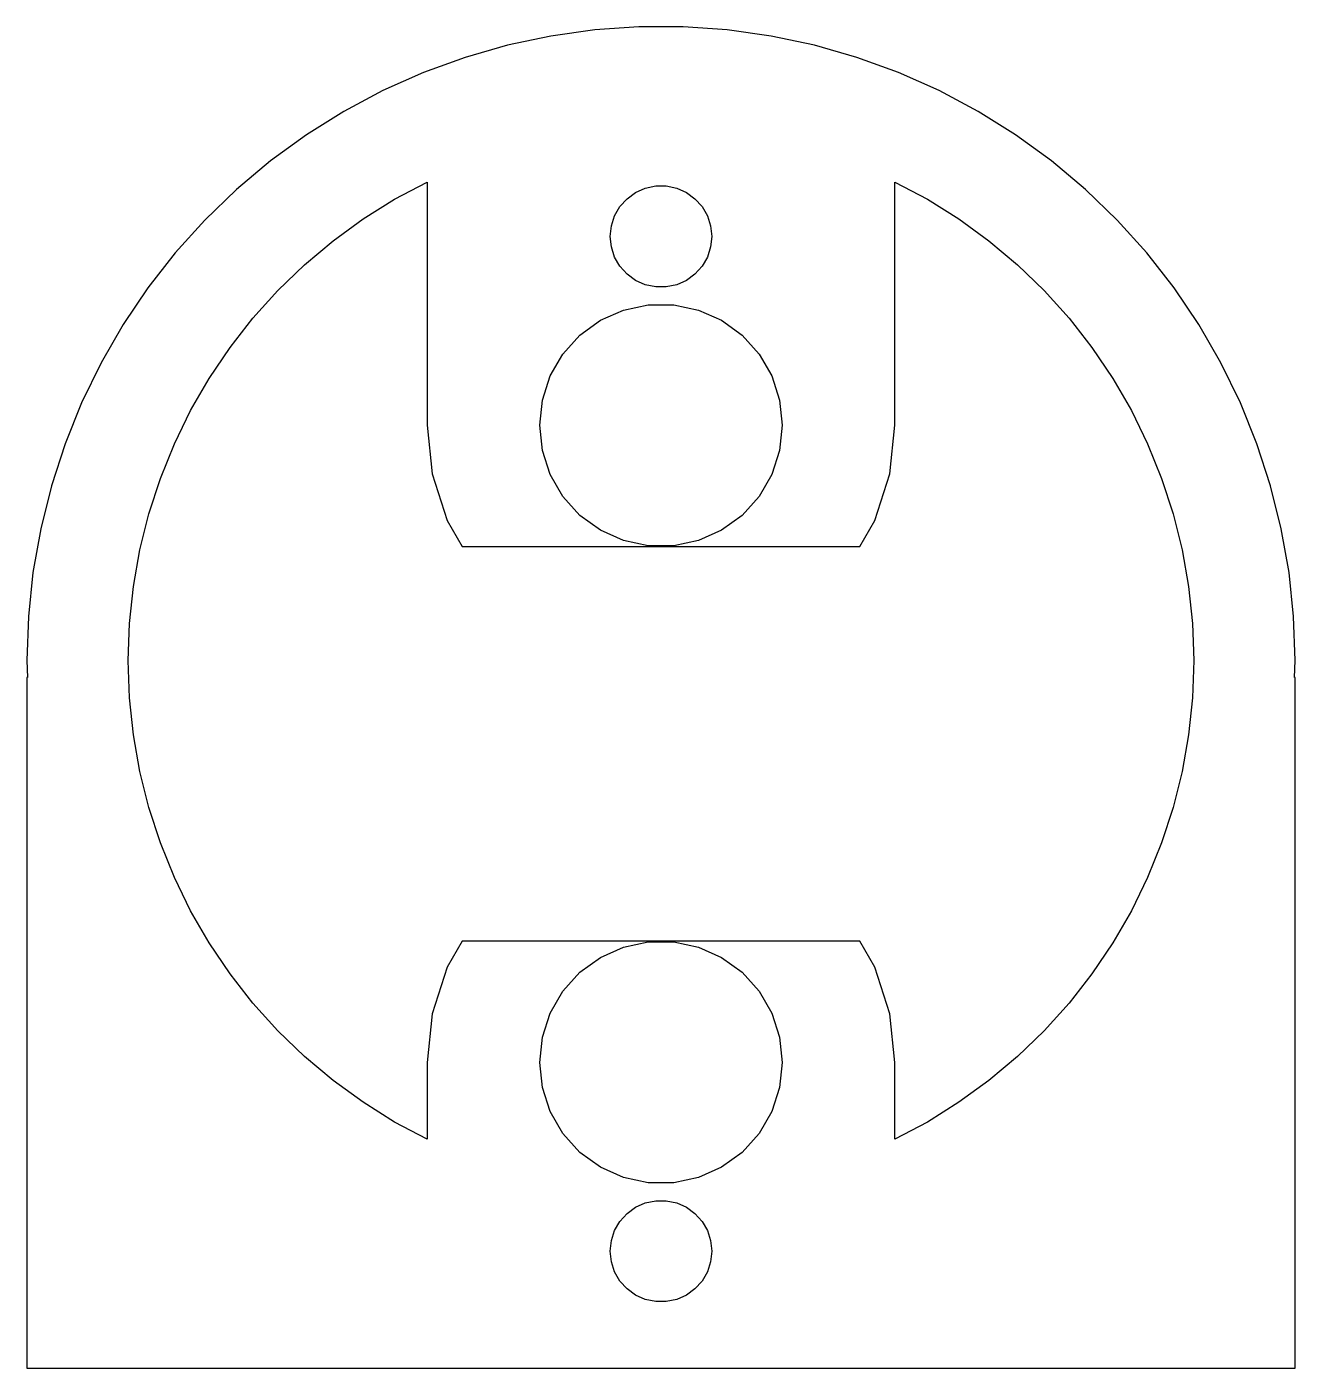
# Model space of a CAD drawing. Header units: metres. Extents: x -11.2 to 11.2, y -11.1 to 12.7.
import ezdxf

# ---------------------------------------------------------------- set-up
doc = ezdxf.new("R2010")
doc.units = ezdxf.units.M

msp = doc.modelspace()

# ---------------------------------------------------------------- linework, layer by layer
for p, q in [((-1.17593, 12.6634), (-1.95354, 12.5541)), ((-0.392609, 12.7181), (-1.17593, 12.6634)), ((0.392609, 12.7181), (-0.392609, 12.7181)), ((1.17593, 12.6634), (0.392609, 12.7181)), ((1.95354, 12.5541), (1.17593, 12.6634)), ((-2.72162, 12.3908), (-3.47644, 12.1744)), ((-1.95354, 12.5541), (-2.72162, 12.3908)), ((2.72162, 12.3908), (1.95354, 12.5541)), ((3.47644, 12.1744), (2.72162, 12.3908)), ((-3.47644, 12.1744), (-4.21431, 11.9058)), ((4.21431, 11.9058), (3.47644, 12.1744)), ((-4.21431, 11.9058), (-4.93167, 11.5864)), ((4.93167, 11.5864), (4.21431, 11.9058)), ((-4.93167, 11.5864), (-5.62498, 11.2178)), ((5.625, 11.2178), (4.93167, 11.5864)), ((-5.62498, 11.2178), (-6.29091, 10.8017)), ((6.29091, 10.8017), (5.625, 11.2178)), ((-6.29091, 10.8017), (-6.92618, 10.3401)), ((6.92618, 10.3401), (6.29091, 10.8017)), ((-6.92618, 10.3401), (-7.52771, 9.83536)), ((7.52771, 9.83536), (6.92618, 10.3401)), ((-7.52771, 9.83536), (-8.09256, 9.28989)), ((-4.72499, 9.65892), (-4.14999, 9.96465)), ((-4.14999, 9.96465), (-4.14999, 5.64999)), ((-0.602203, 9.66882), (-0.449997, 9.77942)), ((-0.449997, 9.77942), (-0.278107, 9.85594)), ((-0.278107, 9.85594), (-0.09407, 9.89507)), ((-0.09407, 9.89507), (0.09407, 9.89507)), ((0.09407, 9.89507), (0.278107, 9.85594)), ((0.278107, 9.85594), (0.449997, 9.77942)), ((0.449997, 9.77942), (0.602203, 9.66882)), ((4.14999, 5.64999), (4.14999, 9.96465)), ((4.14999, 9.96465), (4.72499, 9.65892)), ((8.09256, 9.28989), (7.52771, 9.83536)), ((-5.28436, 9.30939), (-4.72499, 9.65892)), ((-0.822189, 9.36606), (-0.728104, 9.52899)), ((-0.728104, 9.52899), (-0.602203, 9.66882)), ((0.602203, 9.66882), (0.728104, 9.52899)), ((0.728104, 9.52899), (0.822189, 9.36606)), ((4.72499, 9.65892), (5.28436, 9.30939)), ((-8.09256, 9.28989), (-8.618, 8.70634)), ((-5.81799, 8.92169), (-5.28436, 9.30939)), ((-0.880325, 9.18712), (-0.822189, 9.36606)), ((0.822189, 9.36606), (0.880325, 9.18712)), ((5.28436, 9.30939), (5.81799, 8.92169)), ((8.618, 8.70634), (8.09256, 9.28989)), ((-0.899994, 9), (-0.880325, 9.18712)), ((0.880325, 9.18712), (0.899994, 9)), ((-6.32327, 8.4977), (-5.81799, 8.92169)), ((-0.880325, 8.81287), (-0.899994, 9)), ((-0.822189, 8.63393), (-0.880325, 8.81287)), ((0.880325, 8.81287), (0.822189, 8.63393)), ((0.899994, 9), (0.880325, 8.81287)), ((5.81799, 8.92169), (6.32327, 8.4977)), ((-8.618, 8.70634), (-9.10144, 8.08757)), ((-0.728104, 8.47099), (-0.822189, 8.63393)), ((0.822189, 8.63393), (0.728104, 8.47099)), ((9.10144, 8.08757), (8.618, 8.70634)), ((-6.79776, 8.03951), (-6.32327, 8.4977)), ((-0.602203, 8.33116), (-0.728104, 8.47099)), ((-0.449997, 8.22057), (-0.602203, 8.33116)), ((0.602203, 8.33116), (0.449997, 8.22057)), ((0.728104, 8.47099), (0.602203, 8.33116)), ((6.32327, 8.4977), (6.79776, 8.03951)), ((-0.278107, 8.14404), (-0.449997, 8.22057)), ((-0.09407, 8.10492), (-0.278107, 8.14404)), ((0.09407, 8.10492), (-0.09407, 8.10492)), ((0.278107, 8.14404), (0.09407, 8.10492)), ((0.449997, 8.22057), (0.278107, 8.14404)), ((-9.10144, 8.08757), (-9.54053, 7.43657)), ((-7.23911, 7.54933), (-6.79776, 8.03951)), ((6.79776, 8.03951), (7.23911, 7.54933)), ((9.54053, 7.43657), (9.10144, 8.08757)), ((-1.075, 7.51195), (-0.664383, 7.69476)), ((-0.664383, 7.69476), (-0.224731, 7.78821)), ((-0.224731, 7.78821), (0.224731, 7.78821)), ((0.224731, 7.78821), (0.664383, 7.69476)), ((0.664383, 7.69476), (1.075, 7.51195)), ((-9.54053, 7.43657), (-9.93315, 6.75653)), ((-7.6452, 7.02956), (-7.23911, 7.54933)), ((-1.43863, 7.24776), (-1.075, 7.51195)), ((1.075, 7.51195), (1.43863, 7.24776)), ((7.23911, 7.54933), (7.6452, 7.02956)), ((9.93315, 6.75653), (9.54053, 7.43657)), ((-1.73938, 6.91373), (-1.43863, 7.24776)), ((1.43863, 7.24776), (1.73938, 6.91373)), ((-8.01405, 6.48273), (-7.6452, 7.02956)), ((-1.96411, 6.52448), (-1.73938, 6.91373)), ((1.73938, 6.91373), (1.96411, 6.52448)), ((7.6452, 7.02956), (8.01405, 6.48273)), ((-9.93315, 6.75653), (-10.2774, 6.05077)), ((10.2774, 6.05077), (9.93315, 6.75653)), ((-8.34384, 5.91148), (-8.01405, 6.48273)), ((-2.10301, 6.097), (-1.96411, 6.52448)), ((1.96411, 6.52448), (2.10301, 6.097)), ((8.01405, 6.48273), (8.34384, 5.91148)), ((-10.2774, 6.05077), (-10.5715, 5.32271)), ((-2.14999, 5.64999), (-2.10301, 6.097)), ((2.10301, 6.097), (2.14999, 5.64999)), ((10.5715, 5.32271), (10.2774, 6.05077)), ((-8.633, 5.31865), (-8.34384, 5.91148)), ((8.34384, 5.91148), (8.633, 5.31865)), ((-4.14999, 5.64999), (-4.05931, 4.78716)), ((-2.10301, 5.20299), (-2.14999, 5.64999)), ((2.14999, 5.64999), (2.10301, 5.20299)), ((4.05931, 4.78716), (4.14999, 5.64999)), ((-10.5715, 5.32271), (-10.8142, 4.5759)), ((-8.88008, 4.70708), (-8.633, 5.31865)), ((8.633, 5.31865), (8.88008, 4.70708)), ((10.8142, 4.5759), (10.5715, 5.32271)), ((-1.96411, 4.77551), (-2.10301, 5.20299)), ((2.10301, 5.20299), (1.96411, 4.77551)), ((-4.05931, 4.78716), (-3.7912, 3.96204)), ((-1.73938, 4.38626), (-1.96411, 4.77551)), ((1.96411, 4.77551), (1.73938, 4.38626)), ((3.7912, 3.96204), (4.05931, 4.78716)), ((-10.8142, 4.5759), (-11.0042, 3.814)), ((-9.08391, 4.07976), (-8.88008, 4.70708)), ((8.88008, 4.70708), (9.08391, 4.07976)), ((11.0042, 3.814), (10.8142, 4.5759)), ((-1.43863, 4.05223), (-1.73938, 4.38626)), ((1.73938, 4.38626), (1.43863, 4.05223)), ((-9.24348, 3.43974), (-9.08391, 4.07976)), ((-1.075, 3.78804), (-1.43863, 4.05223)), ((1.43863, 4.05223), (1.075, 3.78804)), ((9.08391, 4.07976), (9.24348, 3.43974)), ((-11.0042, 3.814), (-11.1405, 3.04068)), ((-3.7912, 3.96204), (-3.52444, 3.5)), ((3.52444, 3.5), (3.7912, 3.96204)), ((11.1405, 3.04068), (11.0042, 3.814)), ((-0.664383, 3.60522), (-1.075, 3.78804)), ((-0.224731, 3.51176), (-0.664383, 3.60522)), ((0.664383, 3.60522), (0.224731, 3.51176)), ((1.075, 3.78804), (0.664383, 3.60522)), ((-9.35803, 2.79018), (-9.24348, 3.43974)), ((-3.52444, 3.5), (3.52444, 3.5)), ((0.224731, 3.51176), (-0.224731, 3.51176)), ((9.24348, 3.43974), (9.35803, 2.79018)), ((-11.1405, 3.04068), (-11.2226, 2.25975)), ((11.2226, 2.25975), (11.1405, 3.04068)), ((-9.42697, 2.13419), (-9.35803, 2.79018)), ((9.35803, 2.79018), (9.42697, 2.13419)), ((-11.2226, 2.25975), (-11.25, 1.47499)), ((11.25, 1.47499), (11.2226, 2.25975)), ((-9.45, 1.47499), (-9.42697, 2.13419)), ((9.42697, 2.13419), (9.45, 1.47499)), ((-11.25, 1.47499), (-11.2395, 1.17499)), ((-9.42697, 0.815796), (-9.45, 1.47499)), ((9.45, 1.47499), (9.42697, 0.815796)), ((11.2395, 1.17499), (11.25, 1.47499)), ((-11.2395, 1.17499), (-11.25, 1.17499)), ((-11.25, 1.17499), (-11.25, -11.075)), ((11.25, 1.17499), (11.2395, 1.17499)), ((11.25, -11.075), (11.25, 1.17499)), ((-9.35803, 0.159805), (-9.42697, 0.815796)), ((9.42697, 0.815796), (9.35803, 0.159805)), ((-9.24348, -0.489746), (-9.35803, 0.159805)), ((9.35803, 0.159805), (9.24348, -0.489746)), ((-9.08391, -1.12976), (-9.24348, -0.489746)), ((9.24348, -0.489746), (9.08391, -1.12976)), ((-8.88008, -1.75708), (-9.08391, -1.12976)), ((9.08391, -1.12976), (8.88008, -1.75708)), ((-8.633, -2.36865), (-8.88008, -1.75708)), ((8.88008, -1.75708), (8.633, -2.36865)), ((-8.34384, -2.96149), (-8.633, -2.36865)), ((8.633, -2.36865), (8.34384, -2.96149)), ((-8.01405, -3.53273), (-8.34384, -2.96149)), ((8.34384, -2.96149), (8.01405, -3.53273)), ((-7.6452, -4.07956), (-8.01405, -3.53273)), ((-3.52444, -3.5), (-3.7912, -3.96204)), ((3.52444, -3.5), (-3.52444, -3.5)), ((-0.664383, -3.60522), (-0.224731, -3.51176)), ((-0.224731, -3.51176), (0.224731, -3.51176)), ((0.224731, -3.51176), (0.664383, -3.60522)), ((3.7912, -3.96204), (3.52444, -3.5)), ((8.01405, -3.53273), (7.6452, -4.07956)), ((-1.43863, -4.05223), (-1.075, -3.78804)), ((-1.075, -3.78804), (-0.664383, -3.60522)), ((0.664383, -3.60522), (1.075, -3.78804)), ((1.075, -3.78804), (1.43863, -4.05223)), ((-3.7912, -3.96204), (-4.05931, -4.78716)), ((4.05931, -4.78716), (3.7912, -3.96204)), ((-7.23911, -4.59933), (-7.6452, -4.07956)), ((-1.73938, -4.38626), (-1.43863, -4.05223)), ((1.43863, -4.05223), (1.73938, -4.38626)), ((7.6452, -4.07956), (7.23911, -4.59933)), ((-1.96411, -4.77551), (-1.73938, -4.38626)), ((1.73938, -4.38626), (1.96411, -4.77551)), ((-6.79776, -5.08951), (-7.23911, -4.59933)), ((7.23911, -4.59933), (6.79776, -5.08951)), ((-4.05931, -4.78716), (-4.14999, -5.64999)), ((-2.10301, -5.20299), (-1.96411, -4.77551)), ((1.96411, -4.77551), (2.10301, -5.20299)), ((4.14999, -5.64999), (4.05931, -4.78716)), ((-6.32327, -5.5477), (-6.79776, -5.08951)), ((-2.14999, -5.64999), (-2.10301, -5.20299)), ((2.10301, -5.20299), (2.14999, -5.64999)), ((6.79776, -5.08951), (6.32327, -5.5477)), ((-5.81799, -5.97169), (-6.32327, -5.5477)), ((-4.14999, -5.64999), (-4.14999, -7.01465)), ((-2.10301, -6.097), (-2.14999, -5.64999)), ((2.14999, -5.64999), (2.10301, -6.097)), ((4.14999, -7.01465), (4.14999, -5.64999)), ((6.32327, -5.5477), (5.81799, -5.97169)), ((-5.28436, -6.35939), (-5.81799, -5.97169)), ((-1.96411, -6.52448), (-2.10301, -6.097)), ((2.10301, -6.097), (1.96411, -6.52448)), ((5.81799, -5.97169), (5.28436, -6.35939)), ((-4.72499, -6.70892), (-5.28436, -6.35939)), ((5.28436, -6.35939), (4.72499, -6.70892)), ((-1.73938, -6.91373), (-1.96411, -6.52448)), ((1.96411, -6.52448), (1.73938, -6.91373)), ((-4.14999, -7.01465), (-4.72499, -6.70892)), ((4.72499, -6.70892), (4.14999, -7.01465)), ((-1.43863, -7.24776), (-1.73938, -6.91373)), ((1.73938, -6.91373), (1.43863, -7.24776)), ((-1.075, -7.51195), (-1.43863, -7.24776)), ((1.43863, -7.24776), (1.075, -7.51195)), ((-0.664383, -7.69476), (-1.075, -7.51195)), ((1.075, -7.51195), (0.664383, -7.69476)), ((-0.224731, -7.78821), (-0.664383, -7.69476)), ((0.224731, -7.78821), (-0.224731, -7.78821)), ((0.664383, -7.69476), (0.224731, -7.78821)), ((-0.602203, -8.33116), (-0.449997, -8.22057)), ((-0.449997, -8.22057), (-0.278107, -8.14404)), ((-0.278107, -8.14404), (-0.09407, -8.10492)), ((-0.09407, -8.10492), (0.09407, -8.10492)), ((0.09407, -8.10492), (0.278107, -8.14404)), ((0.278107, -8.14404), (0.449997, -8.22057)), ((0.449997, -8.22057), (0.602203, -8.33116)), ((-0.822189, -8.63393), (-0.728104, -8.47099)), ((-0.728104, -8.47099), (-0.602203, -8.33116)), ((0.602203, -8.33116), (0.728104, -8.47099)), ((0.728104, -8.47099), (0.822189, -8.63393)), ((-0.880325, -8.81287), (-0.822189, -8.63393)), ((0.822189, -8.63393), (0.880325, -8.81287)), ((-0.899994, -9), (-0.880325, -8.81287)), ((-0.880325, -9.18712), (-0.899994, -9)), ((0.880325, -8.81287), (0.899994, -9)), ((0.899994, -9), (0.880325, -9.18712)), ((-0.822189, -9.36606), (-0.880325, -9.18712)), ((0.880325, -9.18712), (0.822189, -9.36606)), ((-0.728104, -9.52899), (-0.822189, -9.36606)), ((0.822189, -9.36606), (0.728104, -9.52899)), ((-0.602203, -9.66882), (-0.728104, -9.52899)), ((-0.449997, -9.77942), (-0.602203, -9.66882)), ((0.602203, -9.66882), (0.449997, -9.77942)), ((0.728104, -9.52899), (0.602203, -9.66882)), ((-0.278107, -9.85594), (-0.449997, -9.77942)), ((-0.09407, -9.89507), (-0.278107, -9.85594)), ((0.09407, -9.89507), (-0.09407, -9.89507)), ((0.278107, -9.85594), (0.09407, -9.89507)), ((0.449997, -9.77942), (0.278107, -9.85594)), ((-11.25, -11.075), (11.25, -11.075))]:
    msp.add_line(p, q)

doc.saveas('drawing.dxf')
